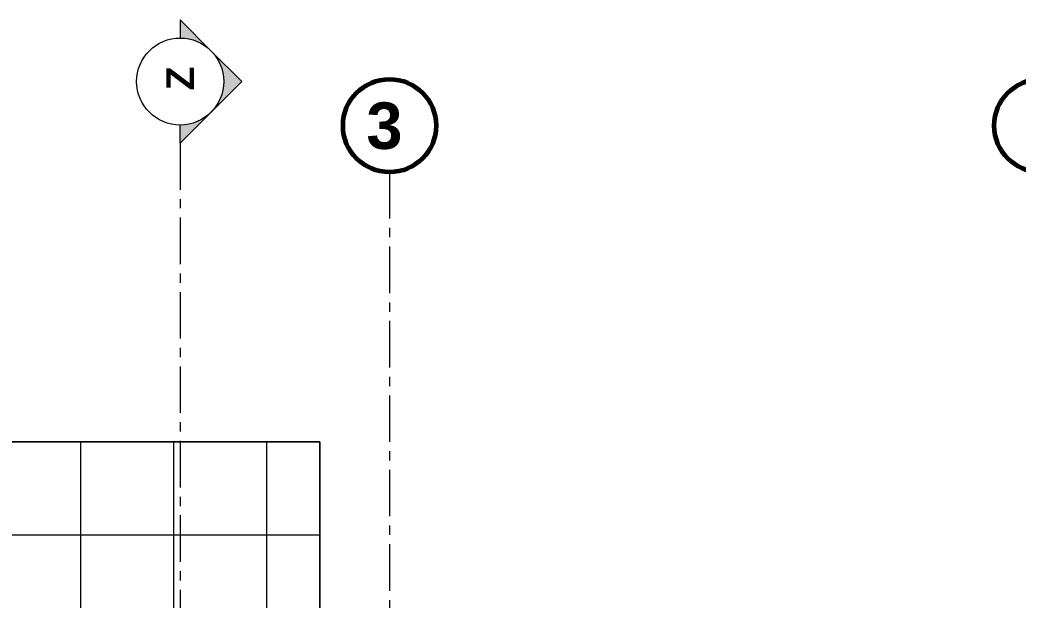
# Model space of a CAD drawing. Header units: inches. Extents: x -38 to 5698, y -33 to 92.
# Drawn here: x 389.35 to 400.08, y 41.3 to 47.54 of the extents above; entities that cross this region are included whole.
import ezdxf

# ---------------------------------------------------------------- set-up
doc = ezdxf.new("R2010")
doc.units = ezdxf.units.IN
doc.header["$MEASUREMENT"] = 0
doc.set_wipeout_variables(frame=1)
doc.linetypes.add('Punto & Raya', pattern=[0.65, 0.5, -0.075, 0, -0.075])
doc.linetypes.add('Wipeout_Contour', pattern=[1, 0, -1])
for name, color, linetype in [('02 _ ARQ _ ALB _ Ejes Generales', 7, 'Continuous'), ('08 _ STR _ EXT _ 07 Losa Aligerada', 7, 'Continuous'), ('Dibujo 2D - General', 7, 'Continuous'), ('Marcador - Secciones', 251, 'Continuous')]:
    doc.layers.add(name, color=color, linetype=linetype)
doc.styles.add('Estilo_Generado_1', font='swisseb.ttf')

msp = doc.modelspace()

# ---------------------------------------------------------------- hatches: boundary and pattern name
at = {"layer": 'Marcador - Secciones', "linetype": 'Continuous', "lineweight": 13}
for points in [[(391.07, 47.536), (391.07, 47.342, -0.198912), (391.401, 47.205)], [(391.401, 47.205, -0.414214), (391.401, 46.542), (391.733, 46.874)], [(391.07, 46.211), (391.401, 46.542, -0.198912), (391.07, 46.405)]]:
    msp.add_hatch(color=7, dxfattribs=at).paths.add_polyline_path(points)

# ---------------------------------------------------------------- linework, layer by layer
at = {"layer": '02 _ ARQ _ ALB _ Ejes Generales', "color": 251, "linetype": 'Punto & Raya', "lineweight": 13}
msp.add_line((393.32, 45.9), (393.32, 2.05), dxfattribs=at)
at = {"layer": '02 _ ARQ _ ALB _ Ejes Generales', "color": 7, "linetype": 'Continuous', "lineweight": 60}
for centre in [(393.32, 46.4), (400.32, 46.4)]:
    msp.add_circle(centre, 0.5, dxfattribs=at)
at = {"layer": 'Marcador - Secciones', "color": 7, "linetype": 'Continuous', "lineweight": 13, "flags": 128}
for points in [[(391.401, 47.205), (391.07, 47.536), (391.07, 47.342, -0.198912)], [(391.401, 46.542), (391.07, 46.211), (391.07, 46.405, 0.198912)]]:
    msp.add_lwpolyline(points, format="xyb", dxfattribs=at)
msp.add_lwpolyline([(391.401, 46.542), (391.733, 46.874), (391.401, 47.205)], dxfattribs=at)
at = {"layer": 'Marcador - Secciones', "color": 7, "linetype": 'Continuous', "lineweight": 13}
msp.add_circle((391.07, 46.874), 0.468, dxfattribs=at)

# ---------------------------------------------------------------- texts
at = {"layer": '02 _ ARQ _ ALB _ Ejes Generales', "color": 7, "lineweight": 30, "insert": (393.071, 46.65), "char_height": 0.5, "attachment_point": 1, "style": 'Estilo_Generado_1'}
msp.add_mtext('\\A1;{\\pql;\\pt0;\\fSwis721 Ex BT|b1|i0|c0|p34;3}', dxfattribs=at)
at = {"layer": 'Marcador - Secciones', "color": 5, "lineweight": 25, "insert": (391.22, 47.035), "char_height": 0.3, "attachment_point": 9, "rotation": 90, "style": 'Estilo_Generado_1'}
msp.add_mtext('\\A1;{\\pqr;\\pt0;\\fSwis721 Ex BT|b1|i0|c0|p34;Z}', dxfattribs=at)

# ---------------------------------------------------------------- wipeouts: each hides what was drawn before it
at = {"color": 254, "linetype": 'Wipeout_Contour', "lineweight": 0, "ltscale": 12945.288208}
msp.add_wipeout([(387.07, 43), (392.57, 43), (392.57, 39.9), (387.07, 39.9)], dxfattribs=at).dxf.layer = 'Dibujo 2D - General'

# ---------------------------------------------------------------- next in the draw order: hatches: boundary and pattern name
at = {"layer": 'Dibujo 2D - General', "linetype": 'Continuous', "lineweight": 13}
h = msp.add_hatch(dxfattribs=at)
h.set_pattern_fill('CEMENTO_PULIDO_Y_BRUÑADO_FA', color=251, style=0, pattern_type=2)
h.set_pattern_definition([(0, (370, 6e-09), (0, 1), []), (90, (370, 6e-09), (-1, 0), [])])
h.paths.add_polyline_path([(387.07, 43), (392.57, 43), (392.57, 39.9), (387.07, 39.9)])

# ---------------------------------------------------------------- next in the draw order: linework, layer by layer
at = {"layer": '08 _ STR _ EXT _ 07 Losa Aligerada', "color": 254, "linetype": 'Continuous', "lineweight": 18, "flags": 128}
msp.add_lwpolyline([(401.219, 39.9), (396.135, 39.9), (396.135, 40.6), (396.482, 40.6), (396.482, 40.8), (393.57, 40.8), (393.57, 39.9), (392.57, 39.9), (392.57, 43), (387.07, 43), (387.07, 39.9), (386.07, 39.9), (386.07, 40.8), (381.12, 40.8), (381.12, 40.95), (378.02, 40.95), (378.02, 37.85), (379.07, 37.85), (379.07, 33.82), (378.17, 33.82), (378.17, 6.3)], dxfattribs=at)
at = {"layer": 'Dibujo 2D - General', "color": 251, "linetype": 'Continuous', "lineweight": 13, "flags": 128}
msp.add_lwpolyline([(387.07, 43), (392.57, 43), (392.57, 39.9), (387.07, 39.9)], close=True, dxfattribs=at)
at = {"layer": 'Marcador - Secciones', "color": 251, "linetype": 'Punto & Raya', "lineweight": 13}
msp.add_line((391.07, 46.211), (391.07, 0.888), dxfattribs=at)

doc.saveas('drawing.dxf')
